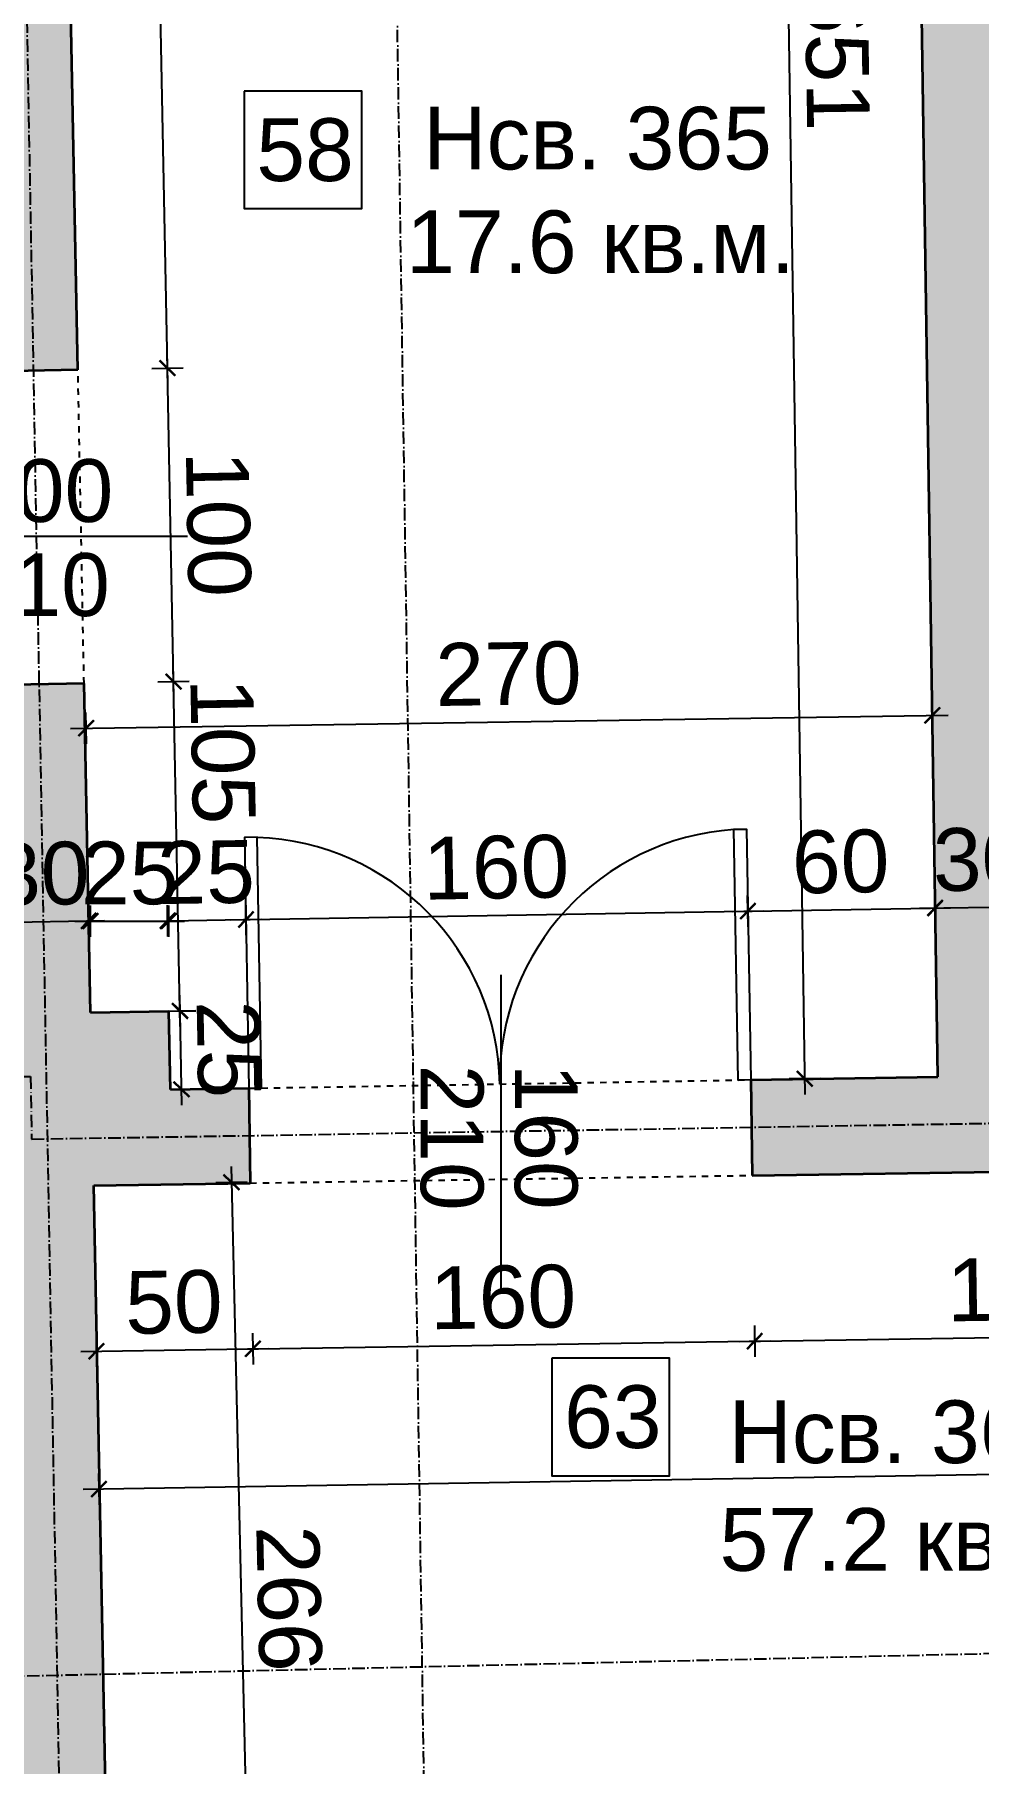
# Model space of a CAD drawing. Header units: inches. Extents: x -72385 to 39588, y -6525 to 66685.
# Drawn here: x -41072 to -40772, y 19949 to 20501 of the extents above; entities that cross this region are included whole.
import ezdxf

# ---------------------------------------------------------------- set-up
doc = ezdxf.new("R2010")
doc.units = ezdxf.units.IN
doc.header["$MEASUREMENT"] = 0
doc.linetypes.add('DashDot', pattern=[0.6, 0.4, -0.1, 0, -0.1])
doc.linetypes.add('Hidden', pattern=[0.4, 0.2, -0.2])
for name, color, linetype, lineweight in [('Врати', 251, 'Continuous', 25), ('Линия на разрез', 252, 'DashDot', 25), ('Надписи Hсв', 252, 'Continuous', 25), ('Надписи врати', 252, 'Continuous', 25), ('Надписи коти вътрешни', 252, 'Continuous', 25), ('Надписи номера на пом.', 252, 'Continuous', 25), ('Надписи площ', 252, 'Continuous', 25), ('Оси', 252, 'DashDot', 25), ('Пунктир', 253, 'Hidden', 25), ('Разрезни линии', 7, 'Continuous', 35), ('Щрих стени', 254, 'Continuous', 25)]:
    doc.layers.add(name, color=color, linetype=linetype, lineweight=lineweight)
doc.styles.add('Arial Regular', font='arial.ttf')
doc.styles.get("Standard").update_dxf_attribs({"font": 'arial.ttf'})
doc.dimstyles.new('Annotative', dxfattribs={"dimscale": 0, "dimtxt": 20, "dimasz": 5, "dimexe": 5, "dimexo": 5, "dimgap": 5, "dimtad": 1, "dimdec": 0, "dimzin": 0, "dimdsep": 46, "dimtxsty": 'Standard', "dimblk": 'ARCHTICK', "dimcen": 5, "dimdle": 5, "dimadec": 0, "dimazin": 0, "dimtfac": 1, "dimtdec": 0, "dimtofl": 0, "dimtmove": 0, "dimatfit": 3, "dimldrblk": 'ARCHTICK', "dimfxl": 5, "dimfxlon": 1, "dimtolj": 1, "dimtzin": 0, "dimarcsym": 1})

# ---------------------------------------------------------------- blocks, each defined once
blk = doc.blocks.new('_ArchTick')
at = {"color": 0, "linetype": 'ByBlock', "const_width": 0.15}
blk.add_lwpolyline([(-0.5, -0.5), (0.5, 0.5)], dxfattribs=at)
blk = doc.blocks.new('*D3219')
at = {"layer": 'Defpoints', "color": 0, "ltscale": 50, "transparency": 16777216}
for p in [(-41066.8, 20813.9), (-41038.27, 20814.45), (-41058.6, 20393.71)]:
    blk.add_point(p, dxfattribs=at)
at = {"layer": 'Надписи коти вътрешни', "color": 0, "lineweight": -2, "ltscale": 50, "transparency": 16777216}
for p, q in [((-41029.97, 20389.26), (-41038.37, 20819.45)), ((-41043.27, 20814.36), (-41033.27, 20814.55)), ((-41035.07, 20394.16), (-41025.07, 20394.36))]:
    blk.add_line(p, q, dxfattribs=at)
at = {"layer": 'Надписи коти вътрешни', "color": 0, "lineweight": -2, "ltscale": 50, "transparency": 16777216, "xscale": 5, "yscale": 5, "zscale": 5}
for p, rotation in [((-41038.27, 20814.45), 91.1178032354837), ((-41030.07, 20394.26), 271.1178032354837)]:
    blk.add_blockref('_ArchTick', p, dxfattribs=dict(at, rotation=rotation))
at = {"layer": 'Надписи коти вътрешни', "color": 0, "ltscale": 50, "transparency": 16777216, "insert": (-41018.96, 20604.66), "char_height": 20, "attachment_point": 5, "rotation": 271.1178}
blk.add_mtext('\\A1;420', dxfattribs=at)
blk = doc.blocks.new('*D3220')
at = {"layer": 'Defpoints', "color": 0, "ltscale": 50, "transparency": 16777216}
for p in [(-41030.07, 20394.26), (-41058.6, 20393.71), (-41056.65, 20293.72)]:
    blk.add_point(p, dxfattribs=at)
at = {"layer": 'Надписи коти вътрешни', "color": 0, "lineweight": -2, "ltscale": 50, "transparency": 16777216}
for p, q in [((-41035.07, 20394.16), (-41025.07, 20394.36)), ((-41028.02, 20289.28), (-41030.17, 20399.26)), ((-41033.12, 20294.18), (-41023.12, 20294.38))]:
    blk.add_line(p, q, dxfattribs=at)
at = {"layer": 'Надписи коти вътрешни', "color": 0, "lineweight": -2, "ltscale": 50, "transparency": 16777216, "xscale": 5, "yscale": 5, "zscale": 5}
for p, rotation in [((-41030.07, 20394.26), 91.11780323548223), ((-41028.12, 20294.28), 271.1178032354823)]:
    blk.add_blockref('_ArchTick', p, dxfattribs=dict(at, rotation=rotation))
at = {"layer": 'Надписи коти вътрешни', "color": 0, "ltscale": 50, "transparency": 16777216, "insert": (-41013.89, 20344.57), "char_height": 20, "attachment_point": 5, "rotation": 271.1178}
blk.add_mtext('\\A1;100', dxfattribs=at)
blk = doc.blocks.new('*D3221')
at = {"layer": 'Defpoints', "color": 0, "ltscale": 50, "transparency": 16777216}
for p in [(-41056.65, 20293.72), (-41028.12, 20294.28), (-41054.6, 20188.74)]:
    blk.add_point(p, dxfattribs=at)
at = {"layer": 'Надписи коти вътрешни', "color": 0, "lineweight": -2, "ltscale": 50, "transparency": 16777216}
for p, q in [((-41025.97, 20184.3), (-41028.22, 20299.28)), ((-41033.12, 20294.18), (-41023.12, 20294.38)), ((-41031.07, 20189.2), (-41021.07, 20189.4))]:
    blk.add_line(p, q, dxfattribs=at)
at = {"layer": 'Надписи коти вътрешни', "color": 0, "lineweight": -2, "ltscale": 50, "transparency": 16777216, "xscale": 5, "yscale": 5, "zscale": 5}
for p, rotation in [((-41028.12, 20294.28), 91.1178032354842), ((-41026.07, 20189.3), 271.1178032354842)]:
    blk.add_blockref('_ArchTick', p, dxfattribs=dict(at, rotation=rotation))
at = {"layer": 'Надписи коти вътрешни', "color": 0, "ltscale": 50, "transparency": 16777216, "insert": (-41012.47, 20272.11), "char_height": 20, "attachment_point": 5, "rotation": 271.1178}
blk.add_mtext('\\A1;105', dxfattribs=at)
blk = doc.blocks.new('*D3222')
at = {"layer": 'Defpoints', "color": 0, "ltscale": 50, "transparency": 16777216}
for p in [(-41029.6, 20189.16), (-41026.07, 20189.23), (-41029.12, 20164.17)]:
    blk.add_point(p, dxfattribs=at)
at = {"layer": 'Надписи коти вътрешни', "color": 0, "lineweight": -2, "ltscale": 50, "transparency": 16777216}
for p, q in [((-41025.48, 20159.24), (-41026.17, 20194.23)), ((-41026.07, 20189.23), (-41021.07, 20189.33)), ((-41025.58, 20164.24), (-41020.58, 20164.34))]:
    blk.add_line(p, q, dxfattribs=at)
at = {"layer": 'Надписи коти вътрешни', "color": 0, "lineweight": -2, "ltscale": 50, "transparency": 16777216, "xscale": 5, "yscale": 5, "zscale": 5}
for p, rotation in [((-41026.07, 20189.23), 91.11780323547532), ((-41025.58, 20164.24), 271.1178032354753)]:
    blk.add_blockref('_ArchTick', p, dxfattribs=dict(at, rotation=rotation))
at = {"layer": 'Надписи коти вътрешни', "color": 0, "ltscale": 50, "transparency": 16777216, "insert": (-41010.62, 20177.03), "char_height": 20, "attachment_point": 5, "rotation": 271.1178}
blk.add_mtext('\\A1;25', dxfattribs=at)
blk = doc.blocks.new('*D7485')
at = {"layer": 'Defpoints', "color": 0, "ltscale": 50, "transparency": 16777216}
for p in [(-40845.05, 20221.1), (-41004.12, 20164.59), (-40844.14, 20167.27)]:
    blk.add_point(p, dxfattribs=at)
at = {"layer": 'Надписи коти вътрешни', "color": 0, "lineweight": -2, "ltscale": 50, "transparency": 16777216}
for p, q in [((-41004.94, 20213.41), (-41005.11, 20223.41)), ((-40844.96, 20216.1), (-40845.13, 20226.1)), ((-41010.02, 20218.33), (-40840.05, 20221.18))]:
    blk.add_line(p, q, dxfattribs=at)
at = {"layer": 'Надписи коти вътрешни', "color": 0, "lineweight": -2, "ltscale": 50, "transparency": 16777216, "xscale": 5, "yscale": 5, "zscale": 5}
for p, rotation in [((-40845.05, 20221.1), 0.9616306037571115), ((-41005.02, 20218.41), 180.9616306037571)]:
    blk.add_blockref('_ArchTick', p, dxfattribs=dict(at, rotation=rotation))
at = {"layer": 'Надписи коти вътрешни', "color": 0, "ltscale": 50, "transparency": 16777216, "insert": (-40925.29, 20234.97), "char_height": 20, "attachment_point": 5, "rotation": 0.9616}
blk.add_mtext('\\A1;160', dxfattribs=at)
blk = doc.blocks.new('*D7483')
at = {"layer": 'Defpoints', "color": 0, "ltscale": 50, "transparency": 16777216}
for p in [(-40785.39, 20222.1), (-40784.49, 20168.28), (-40844.14, 20167.27)]:
    blk.add_point(p, dxfattribs=at)
at = {"layer": 'Надписи коти вътрешни', "color": 0, "lineweight": -2, "ltscale": 50, "transparency": 16777216}
for p, q in [((-40844.96, 20216.1), (-40845.13, 20226.1)), ((-40785.31, 20217.1), (-40785.48, 20227.1)), ((-40850.05, 20221.01), (-40780.4, 20222.18))]:
    blk.add_line(p, q, dxfattribs=at)
at = {"layer": 'Надписи коти вътрешни', "color": 0, "lineweight": -2, "ltscale": 50, "transparency": 16777216, "xscale": 5, "yscale": 5, "zscale": 5}
for p, rotation in [((-40845.05, 20221.1), 180.9616306035199), ((-40785.39, 20222.1), 0.961630603519893)]:
    blk.add_blockref('_ArchTick', p, dxfattribs=dict(at, rotation=rotation))
at = {"layer": 'Надписи коти вътрешни', "color": 0, "ltscale": 50, "transparency": 16777216, "insert": (-40815.48, 20236.81), "char_height": 20, "attachment_point": 5, "rotation": 0.9616}
blk.add_mtext('\\A1;60', dxfattribs=at)
blk = doc.blocks.new('*D7487')
at = {"layer": 'Defpoints', "color": 0, "ltscale": 50, "transparency": 16777216}
for p in [(-41029.6, 20217.91), (-41054.6, 20188.74), (-41029.6, 20189.16)]:
    blk.add_point(p, dxfattribs=at)
at = {"layer": 'Надписи коти вътрешни', "color": 0, "lineweight": -2, "ltscale": 50, "transparency": 16777216}
for p, q in [((-41059.6, 20217.91), (-41024.6, 20217.91)), ((-41054.6, 20212.91), (-41054.6, 20222.91)), ((-41029.6, 20212.91), (-41029.6, 20222.91))]:
    blk.add_line(p, q, dxfattribs=at)
at = {"layer": 'Надписи коти вътрешни', "color": 0, "lineweight": -2, "ltscale": 50, "transparency": 16777216, "xscale": 5, "yscale": 5, "zscale": 5, "rotation": 180}
blk.add_blockref('_ArchTick', (-41054.6, 20217.91), dxfattribs=at)
at = {"layer": 'Надписи коти вътрешни', "color": 0, "lineweight": -2, "ltscale": 50, "transparency": 16777216, "xscale": 5, "yscale": 5, "zscale": 5}
blk.add_blockref('_ArchTick', (-41029.6, 20217.91), dxfattribs=at)
at = {"layer": 'Надписи коти вътрешни', "color": 0, "ltscale": 50, "transparency": 16777216, "insert": (-41042.1, 20233.12), "char_height": 20, "attachment_point": 5}
blk.add_mtext('\\A1;25', dxfattribs=at)
blk = doc.blocks.new('*D7486')
at = {"layer": 'Defpoints', "color": 0, "ltscale": 50, "transparency": 16777216}
for p in [(-41005.02, 20218.41), (-41029.12, 20164.17), (-41004.12, 20164.59)]:
    blk.add_point(p, dxfattribs=at)
at = {"layer": 'Надписи коти вътрешни', "color": 0, "lineweight": -2, "ltscale": 50, "transparency": 16777216}
for p, q in [((-41004.94, 20213.41), (-41005.11, 20223.41)), ((-41035.02, 20217.91), (-41000.02, 20218.5)), ((-41029.94, 20212.99), (-41030.1, 20222.99))]:
    blk.add_line(p, q, dxfattribs=at)
at = {"layer": 'Надписи коти вътрешни', "color": 0, "lineweight": -2, "ltscale": 50, "transparency": 16777216, "xscale": 5, "yscale": 5, "zscale": 5}
for p, rotation in [((-41030.02, 20217.99), 180.9616306035204), ((-41005.02, 20218.41), 0.9616306035204782)]:
    blk.add_blockref('_ArchTick', p, dxfattribs=dict(at, rotation=rotation))
at = {"layer": 'Надписи коти вътрешни', "color": 0, "ltscale": 50, "transparency": 16777216, "insert": (-41017.78, 20233.41), "char_height": 20, "attachment_point": 5, "rotation": 0.9616}
blk.add_mtext('\\A1;25', dxfattribs=at)
blk = doc.blocks.new('*D7484')
at = {"layer": 'Defpoints', "color": 0, "ltscale": 50, "transparency": 16777216}
for p in [(-40786.24, 20283.52), (-40784.86, 20192.83), (-41054.6, 20188.74)]:
    blk.add_point(p, dxfattribs=at)
at = {"layer": 'Надписи коти вътрешни', "color": 0, "lineweight": -2, "ltscale": 50, "transparency": 16777216}
for p, q in [((-41055.9, 20274.44), (-41056.05, 20284.43)), ((-40786.16, 20278.52), (-40786.31, 20288.52)), ((-41060.97, 20279.36), (-40781.24, 20283.6))]:
    blk.add_line(p, q, dxfattribs=at)
at = {"layer": 'Надписи коти вътрешни', "color": 0, "lineweight": -2, "ltscale": 50, "transparency": 16777216, "xscale": 5, "yscale": 5, "zscale": 5}
for p, rotation in [((-40786.24, 20283.52), 0.8682083480740369), ((-41055.98, 20279.43), 180.868208348074)]:
    blk.add_blockref('_ArchTick', p, dxfattribs=dict(at, rotation=rotation))
at = {"layer": 'Надписи коти вътрешни', "color": 0, "ltscale": 50, "transparency": 16777216, "insert": (-40921.34, 20296.69), "char_height": 20, "attachment_point": 5, "rotation": 0.8682}
blk.add_mtext('\\A1;270', dxfattribs=at)
blk = doc.blocks.new('*D3226')
at = {"layer": 'Defpoints', "color": 0, "ltscale": 50, "transparency": 16777216}
for p in [(-40794.35, 20818.95), (-40836.76, 20818.31), (-40784.49, 20168.28)]:
    blk.add_point(p, dxfattribs=at)
at = {"layer": 'Надписи коти вътрешни', "color": 0, "lineweight": -2, "ltscale": 50, "transparency": 16777216}
for p, q in [((-40826.82, 20162.63), (-40836.83, 20823.31)), ((-40831.76, 20818.38), (-40841.76, 20818.23)), ((-40821.9, 20167.71), (-40831.9, 20167.56))]:
    blk.add_line(p, q, dxfattribs=at)
at = {"layer": 'Надписи коти вътрешни', "color": 0, "lineweight": -2, "ltscale": 50, "transparency": 16777216, "xscale": 5, "yscale": 5, "zscale": 5}
for p, rotation in [((-40836.76, 20818.31), 90.86820834807364), ((-40826.9, 20167.63), 270.8682083480736)]:
    blk.add_blockref('_ArchTick', p, dxfattribs=dict(at, rotation=rotation))
at = {"layer": 'Надписи коти вътрешни', "color": 0, "ltscale": 50, "transparency": 16777216, "insert": (-40816.62, 20493.2), "char_height": 20, "attachment_point": 5, "rotation": 270.8682}
blk.add_mtext('\\A1;651', dxfattribs=at)
blk = doc.blocks.new('*D3306')
at = {"layer": 'Defpoints', "color": 0, "ltscale": 50, "transparency": 16777216}
for p in [(-41053.52, 20133.6), (-41003.66, 20134.36), (-41002.85, 20081.5)]:
    blk.add_point(p, dxfattribs=at)
at = {"layer": 'Надписи коти вътрешни', "color": 0, "lineweight": -2, "ltscale": 50, "transparency": 16777216}
for p, q in [((-41052.8, 20085.74), (-41052.64, 20075.74)), ((-41002.93, 20086.5), (-41002.78, 20076.5)), ((-41057.72, 20080.67), (-40997.86, 20081.58))]:
    blk.add_line(p, q, dxfattribs=at)
at = {"layer": 'Надписи коти вътрешни', "color": 0, "lineweight": -2, "ltscale": 50, "transparency": 16777216, "xscale": 5, "yscale": 5, "zscale": 5}
for p, rotation in [((-41052.72, 20080.74), 180.8724172447084), ((-41002.85, 20081.5), 0.8724172447084287)]:
    blk.add_blockref('_ArchTick', p, dxfattribs=dict(at, rotation=rotation))
at = {"layer": 'Надписи коти вътрешни', "color": 0, "ltscale": 50, "transparency": 16777216, "insert": (-41028.02, 20096.33), "char_height": 20, "attachment_point": 5, "rotation": 0.8724}
blk.add_mtext('\\A1;50', dxfattribs=at)
blk = doc.blocks.new('*D3307')
at = {"layer": 'Defpoints', "color": 0, "ltscale": 50, "transparency": 16777216}
for p in [(-40843.68, 20136.8), (-41003.66, 20134.36), (-40842.87, 20083.94)]:
    blk.add_point(p, dxfattribs=at)
at = {"layer": 'Надписи коти вътрешни', "color": 0, "lineweight": -2, "ltscale": 50, "transparency": 16777216}
for p, q in [((-41002.93, 20086.5), (-41002.78, 20076.5)), ((-40842.95, 20088.94), (-40842.8, 20078.94)), ((-41007.85, 20081.43), (-40837.87, 20084.02))]:
    blk.add_line(p, q, dxfattribs=at)
at = {"layer": 'Надписи коти вътрешни', "color": 0, "lineweight": -2, "ltscale": 50, "transparency": 16777216, "xscale": 5, "yscale": 5, "zscale": 5}
for p, rotation in [((-40842.87, 20083.94), 0.8724172447120673), ((-41002.85, 20081.5), 180.8724172447121)]:
    blk.add_blockref('_ArchTick', p, dxfattribs=dict(at, rotation=rotation))
at = {"layer": 'Надписи коти вътрешни', "color": 0, "ltscale": 50, "transparency": 16777216, "insert": (-40923.1, 20097.93), "char_height": 20, "attachment_point": 5, "rotation": 0.8724}
blk.add_mtext('\\A1;160', dxfattribs=at)
blk = doc.blocks.new('*D3308')
at = {"layer": 'Defpoints', "color": 0, "ltscale": 50, "transparency": 16777216}
for p in [(-40843.68, 20136.8), (-40674.04, 20139.38), (-40673.23, 20086.52)]:
    blk.add_point(p, dxfattribs=at)
at = {"layer": 'Надписи коти вътрешни', "color": 0, "lineweight": -2, "ltscale": 50, "transparency": 16777216}
for p, q in [((-40673.31, 20091.52), (-40673.16, 20081.52)), ((-40847.87, 20083.86), (-40668.23, 20086.6)), ((-40842.95, 20088.94), (-40842.8, 20078.94))]:
    blk.add_line(p, q, dxfattribs=at)
at = {"layer": 'Надписи коти вътрешни', "color": 0, "lineweight": -2, "ltscale": 50, "transparency": 16777216, "xscale": 5, "yscale": 5, "zscale": 5}
for p, rotation in [((-40842.87, 20083.94), 180.8724172447138), ((-40673.23, 20086.52), 0.8724172447137848)]:
    blk.add_blockref('_ArchTick', p, dxfattribs=dict(at, rotation=rotation))
at = {"layer": 'Надписи коти вътрешни', "color": 0, "ltscale": 50, "transparency": 16777216, "insert": (-40758.29, 20100.44), "char_height": 20, "attachment_point": 5, "rotation": 0.8724}
blk.add_mtext('\\A1;170', dxfattribs=at)
blk = doc.blocks.new('*D4643')
at = {"layer": 'Defpoints', "color": 0, "ltscale": 50, "transparency": 16777216}
for p in [(-41053.52, 20133.6), (-41047.33, 19867.4), (-41003.47, 19868.42)]:
    blk.add_point(p, dxfattribs=at)
at = {"layer": 'Надписи коти вътрешни', "color": 0, "lineweight": -2, "ltscale": 50, "transparency": 16777216}
for p, q in [((-41009.79, 20139.62), (-41003.36, 19863.42)), ((-41014.67, 20134.51), (-41004.67, 20134.74)), ((-41008.47, 19868.3), (-40998.47, 19868.53))]:
    blk.add_line(p, q, dxfattribs=at)
at = {"layer": 'Надписи коти вътрешни', "color": 0, "lineweight": -2, "ltscale": 50, "transparency": 16777216, "xscale": 5, "yscale": 5, "zscale": 5}
for p, rotation in [((-41009.67, 20134.62), 91.33372640383091), ((-41003.47, 19868.42), 271.3337264038309)]:
    blk.add_blockref('_ArchTick', p, dxfattribs=dict(at, rotation=rotation))
at = {"layer": 'Надписи коти вътрешни', "color": 0, "ltscale": 50, "transparency": 16777216, "insert": (-40991.36, 20001.87), "char_height": 20, "attachment_point": 5, "rotation": 271.3337}
blk.add_mtext('\\A1;266', dxfattribs=at)
blk = doc.blocks.new('*D4644')
at = {"layer": 'Defpoints', "color": 0, "ltscale": 50, "transparency": 16777216}
for p in [(-38749.65, 20171.75), (-41053.52, 20133.6), (-38748.04, 20074.92)]:
    blk.add_point(p, dxfattribs=at)
at = {"layer": 'Надписи коти вътрешни', "color": 0, "lineweight": -2, "ltscale": 50, "transparency": 16777216}
for p, q in [((-38748.13, 20079.92), (-38747.96, 20069.92)), ((-41056.92, 20036.69), (-38743.04, 20075)), ((-41052, 20041.78), (-41051.84, 20031.78))]:
    blk.add_line(p, q, dxfattribs=at)
at = {"layer": 'Надписи коти вътрешни', "color": 0, "lineweight": -2, "ltscale": 50, "transparency": 16777216, "xscale": 5, "yscale": 5, "zscale": 5}
for p, rotation in [((-38748.04, 20074.92), 0.9485552265700729), ((-41051.92, 20036.78), 180.9485552265701)]:
    blk.add_blockref('_ArchTick', p, dxfattribs=dict(at, rotation=rotation))
at = {"layer": 'Надписи коти вътрешни', "color": 0, "ltscale": 50, "transparency": 16777216, "insert": (-39900.23, 20071.07), "char_height": 20, "attachment_point": 5, "rotation": 0.9486}
blk.add_mtext('\\A1;2304', dxfattribs=at)
blk = doc.blocks.new('*D7482')
at = {"layer": 'Defpoints', "color": 0, "ltscale": 10, "transparency": 16777216}
for p in [(-40785.45, 20231.57), (-40755.45, 20232.02), (-40755.31, 20222.55)]:
    blk.add_point(p, dxfattribs=at)
at = {"layer": 'Надписи коти вътрешни', "color": 0, "lineweight": -2, "ltscale": 10, "transparency": 16777216}
for p, q in [((-40785.37, 20226.57), (-40785.23, 20217.09)), ((-40755.38, 20227.02), (-40755.23, 20217.55)), ((-40790.31, 20222.02), (-40750.31, 20222.62))]:
    blk.add_line(p, q, dxfattribs=at)
at = {"layer": 'Надписи коти вътрешни', "color": 0, "lineweight": -2, "ltscale": 10, "transparency": 16777216, "xscale": 5, "yscale": 5, "zscale": 5}
for p, rotation in [((-40785.31, 20222.09), 180.8682083480676), ((-40755.31, 20222.55), 0.8682083480675613)]:
    blk.add_blockref('_ArchTick', p, dxfattribs=dict(at, rotation=rotation))
at = {"layer": 'Надписи коти вътрешни', "color": 0, "ltscale": 10, "transparency": 16777216, "insert": (-40770.54, 20237.54), "char_height": 20, "attachment_point": 5, "rotation": 0.8682}
blk.add_mtext('\\A1;30', dxfattribs=at)
blk = doc.blocks.new('*D7488')
at = {"layer": 'Defpoints', "color": 0, "ltscale": 10, "transparency": 16777216}
for p in [(-41085.5, 20234.55), (-41055.51, 20235.14), (-41055.17, 20218)]:
    blk.add_point(p, dxfattribs=at)
at = {"layer": 'Надписи коти вътрешни', "color": 0, "lineweight": -2, "ltscale": 10, "transparency": 16777216}
for p, q in [((-41090.16, 20217.31), (-41050.17, 20218.09)), ((-41085.26, 20222.41), (-41085.07, 20212.41)), ((-41055.27, 20223), (-41055.07, 20213))]:
    blk.add_line(p, q, dxfattribs=at)
at = {"layer": 'Надписи коти вътрешни', "color": 0, "lineweight": -2, "ltscale": 10, "transparency": 16777216, "xscale": 5, "yscale": 5, "zscale": 5}
for p, rotation in [((-41085.17, 20217.41), 181.1178032354824), ((-41055.17, 20218), 1.117803235482387)]:
    blk.add_blockref('_ArchTick', p, dxfattribs=dict(at, rotation=rotation))
at = {"layer": 'Надписи коти вътрешни', "color": 0, "ltscale": 10, "transparency": 16777216, "insert": (-41070.47, 20232.92), "char_height": 20, "attachment_point": 5, "rotation": 1.1178}
blk.add_mtext('\\A1;30', dxfattribs=at)

msp = doc.modelspace()

# ---------------------------------------------------------------- hatches: boundary and pattern name
at = {"layer": 'Щрих стени', "ltscale": 10}
h = msp.add_hatch(color=256, dxfattribs=at)
h.dxf.hatch_style = 1
h.paths.add_polyline_path([(-40790.36, 21563.63), (-40825.34, 21563.18), (-40822.62, 21470), (-40787.64, 21470.45)])
h.paths.add_polyline_path([(-41090.11, 21586.69), (-41107.61, 21586.23), (-41102.56, 21421.31), (-41085.07, 21421.77)])
h.paths.add_polyline_path([(-41691.89, 21503.77), (-41721.87, 21502.83), (-41720.78, 21467.85), (-41690.79, 21468.79)])
h.paths.add_polyline_path([(-41067.38, 20843.89), (-41017.36, 20844.82), (-41016.81, 20814.83), (-41066.8, 20813.9), (-41058.6, 20393.71), (-41088.59, 20393.12), (-41090.61, 20496.23), (-41330.56, 20491.55), (-41329.89, 20457.35), (-41347.39, 20457.01), (-41348.06, 20491.21), (-41659.6, 20485.13), (-41658.11, 20403.32), (-41693.1, 20402.68), (-41695.09, 20511.94), (-41660.1, 20512.63), (-41659.92, 20502.63), (-41090.95, 20513.73), (-41096.79, 20813.34), (-41665.39, 20802.8), (-41665.2, 20792.8), (-41700.2, 20792.15), (-41700.95, 20833.22), (-41701.46, 20849.64), (-41085.42, 20861.06), (-41094.61, 21161.44), (-41710.95, 21153.44), (-41712.2, 21193.4), (-41652.21, 21194.44), (-41651.89, 21184.21), (-41095.53, 21191.43), (-41097.97, 21271.37), (-41080.48, 21271.83)])
h.paths.add_polyline_path([(-40779.62, 21195.53), (-40829.63, 21194.88), (-40828.75, 21164.89), (-40778.75, 21165.54)])
h = msp.add_hatch(color=256, dxfattribs=at)
h.dxf.hatch_style = 1
h.paths.add_polyline_path([(-41279.34, 20173.07), (-41324.33, 20172.4), (-41328.53, 20387.36), (-41346.02, 20387.02), (-41341.83, 20172.14), (-41653.81, 20167.52), (-41655.38, 20253.34), (-41690.37, 20252.7), (-41687.36, 20087.73), (-41652.37, 20088.37), (-41653.49, 20150.02), (-41279.08, 20155.57)])
h.paths.add_polyline_path([(-41004.12, 20164.59), (-41029.12, 20164.17), (-41029.6, 20189.16), (-41054.6, 20188.74), (-41056.65, 20293.72), (-41086.64, 20293.14), (-41084.36, 20175.96), (-41179.35, 20174.55), (-41179.09, 20157.06), (-41084.02, 20158.47), (-41078.32, 19866.67), (-41648.09, 19853.41), (-41649.64, 19938.39), (-41684.63, 19937.76), (-41682.53, 19822.6), (-40957.66, 19839.47), (-40958.35, 19869.47), (-41048.33, 19867.37), (-41053.52, 20133.6), (-41003.66, 20134.36)])
h.paths.add_polyline_path([(-40655.39, 20851.53), (-40769.53, 20849.42), (-40770.15, 20870.63), (-40805.13, 20870.17), (-40804.66, 20853.77), (-40844.65, 20853.02), (-40844.52, 20848.02), (-40867.39, 20847.6), (-40866.83, 20817.61), (-40794.35, 20818.95), (-40784.49, 20168.28), (-40844.14, 20167.27), (-40843.68, 20136.8), (-40674.04, 20139.38), (-40674.51, 20170.12), (-40754.5, 20168.78), (-40764.36, 20819.51), (-40654.84, 20821.54)])
h.paths.add_polyline_path([(-40384.55, 20174.99), (-40414.54, 20174.48), (-40424.41, 20825.81), (-40409.88, 20826.08), (-40410.43, 20856.07), (-40505.42, 20854.31), (-40504.86, 20824.32), (-40481.9, 20824.74), (-40472.41, 20198.52), (-40497.41, 20198.1), (-40497.03, 20173.1), (-40574.52, 20171.8), (-40574.05, 20140.9), (-40384.07, 20143.8)])
h.paths.add_polyline_path([(-40683.43, 19875.87), (-40808.4, 19872.96), (-40807.7, 19842.97), (-40682.73, 19845.88)])
h.paths.add_polyline_path([(-40408.82, 19895.99), (-40455.16, 19894.98), (-40454.84, 19881.19), (-40533.47, 19879.36), (-40532.77, 19849.37), (-40407.81, 19852.28)])
h.paths.add_polyline_path([(-40133.89, 19902.02), (-40258.86, 19899.28), (-40257.85, 19855.77), (-40132.88, 19858.68)])
h.paths.add_polyline_path([(-39857.95, 19865.08), (-39858.95, 19908.04), (-39983.92, 19905.3), (-39982.92, 19862.17)])
h.paths.add_polyline_path([(-39006.79, 20166.98), (-39007.62, 20211.97), (-39678.47, 20199.53), (-39684.31, 20824.53), (-39674.73, 20824.71), (-39675.56, 20869.7), (-39770.54, 20867.94), (-39769.99, 20837.94), (-39726.95, 20838.74), (-39721.04, 20206.13), (-39741.03, 20205.79), (-39740.85, 20185.79), (-40234.57, 20177.51), (-40234.09, 20146.08), (-39675.38, 20154.59)])
h.paths.add_polyline_path([(-39584.02, 19914.06), (-39708.99, 19911.32), (-39707.99, 19868.57), (-39583.03, 19871.48)])
h.paths.add_polyline_path([(-39920.52, 20865.16), (-40015.5, 20863.4), (-40014.95, 20833.4), (-39919.96, 20835.16)], flags=17)
h.paths.add_polyline_path([(-40165.48, 20860.62), (-40260.46, 20858.86), (-40259.9, 20828.86), (-40164.92, 20830.62)])

# ---------------------------------------------------------------- linework, layer by layer
at = {"layer": 'Врати', "ltscale": 50}
for points in [[(-40844.14, 20167.27), (-40848.14, 20167.21), (-40849.48, 20247.2), (-40845.48, 20247.26)], [(-41004.12, 20164.59), (-41000.12, 20164.66), (-41001.46, 20244.64), (-41005.46, 20244.58)]]:
    msp.add_lwpolyline(points, close=True, dxfattribs=at)
for centre, start, end in [((-40844.14, 20167.27), 93.8276, 180.9616), ((-41004.12, 20164.59), 0.9616, 88.0956)]:
    msp.add_arc(centre, 80, start, end, dxfattribs=at)
at = {"layer": 'Линия на разрез', "ltscale": 10}
for p, q in [((-40944.76, 19711.35), (-40961.95, 20845.85)), ((-41831.01, 19959.59), (-37548.02, 20059.31))]:
    msp.add_line(p, q, dxfattribs=at)
at = {"layer": 'Надписи врати', "ltscale": 50}
for p, q in [((-41123.69, 20340.68), (-41023.69, 20340.68)), ((-40923.83, 20200.8), (-40923.83, 20100.8))]:
    msp.add_line(p, q, dxfattribs=at)
at = {"layer": 'Надписи номера на пом.', "ltscale": 50}
for points in [[(-41005.6, 20482.6), (-41005.6, 20445.1), (-40968.1, 20445.1), (-40968.1, 20482.6)], [(-40907.49, 20078.54), (-40907.49, 20041.04), (-40869.99, 20041.04), (-40869.99, 20078.54)]]:
    msp.add_lwpolyline(points, close=True, dxfattribs=at)
at = {"layer": 'Оси', "ltscale": 10}
msp.add_line((-41080.76, 20828.45), (-41055.68, 19452.09), dxfattribs=at)
msp.add_lwpolyline([(-42071.06, 20151.76), (-41073.73, 20168.36), (-41073.37, 20148.36), (-38739.82, 20187), (-38742.42, 20412.39), (-38172.87, 20424.13), (-38171.33, 20324.06), (-37336.28, 20336.93)], dxfattribs=at)
at = {"layer": 'Пунктир', "ltscale": 10}
for p, q in [((-41056.65, 20293.72), (-41058.6, 20393.71)), ((-41004.12, 20164.59), (-40844.14, 20167.27)), ((-41003.66, 20134.36), (-40843.68, 20136.8))]:
    msp.add_line(p, q, dxfattribs=at)
at = {"layer": 'Разрезни линии', "ltscale": 50}
for p, q in [((-40784.49, 20168.28), (-40794.35, 20818.95)), ((-41058.6, 20393.71), (-41066.8, 20813.9)), ((-41058.6, 20393.71), (-41088.59, 20393.12)), ((-41056.65, 20293.72), (-41086.64, 20293.14)), ((-41054.6, 20188.74), (-41056.65, 20293.72)), ((-41054.6, 20188.74), (-41029.6, 20189.16)), ((-41029.12, 20164.17), (-41029.6, 20189.16)), ((-40844.14, 20167.27), (-40784.49, 20168.28)), ((-41029.12, 20164.17), (-41004.12, 20164.59)), ((-41004.12, 20164.59), (-41003.66, 20134.36)), ((-40844.14, 20167.27), (-40843.68, 20136.8)), ((-40843.68, 20136.8), (-40674.04, 20139.38)), ((-41053.52, 20133.6), (-41003.66, 20134.36)), ((-41048.33, 19867.37), (-41053.52, 20133.6))]:
    msp.add_line(p, q, dxfattribs=at)

# ---------------------------------------------------------------- texts
at = {"layer": 'Надписи Hсв', "ltscale": 100, "char_height": 20, "width": 180.4891, "attachment_point": 1, "style": 'Arial Regular'}
for insert in [(-40948.51, 20477.6), (-40851.18, 20065.05)]:
    msp.add_mtext('\\pxt8;Hсв. 365', dxfattribs=dict(at, insert=insert))
at = {"layer": 'Надписи врати', "ltscale": 100, "char_height": 20, "width": 180.4891, "attachment_point": 1, "style": 'Arial Regular'}
for s, insert in [('100', (-41093.94, 20365.19)), ('210', (-41095.03, 20335.19))]:
    msp.add_mtext(s, dxfattribs=dict(at, insert=insert))
at = {"layer": 'Надписи врати', "ltscale": 100, "char_height": 20, "width": 180.4891, "attachment_point": 1, "rotation": 270, "style": 'Arial Regular'}
for s, insert in [('210', (-40929.32, 20172.14)), ('160', (-40899.32, 20172.46))]:
    msp.add_mtext(s, dxfattribs=dict(at, insert=insert))
at = {"layer": 'Надписи номера на пом.', "ltscale": 100, "char_height": 20, "width": 180.4891, "attachment_point": 1, "style": 'Arial Regular'}
for s, insert in [('\\pxqc;58', (-41076.45, 20473.91)), ('\\pxqc;63', (-40978.34, 20069.86))]:
    msp.add_mtext(s, dxfattribs=dict(at, insert=insert))
at = {"layer": 'Надписи площ', "ltscale": 100, "char_height": 20, "width": 180.4891, "attachment_point": 1, "style": 'Arial Regular'}
for s, insert in [('17.6 кв.м.', (-40953.99, 20444.53)), ('57.2 кв.м.', (-40854.07, 20030.7))]:
    msp.add_mtext(s, dxfattribs=dict(at, insert=insert))

# ---------------------------------------------------------------- dimensions: what is measured, and where the dimension line sits
at = {"layer": 'Надписи коти вътрешни', "ltscale": 50}
for p1, p2, distance, picture, middle in [((-41058.6, 20393.71), (-41066.8, 20813.9), -28.54, '*D3219', (-41018.96, 20604.66)), ((-40784.49, 20168.28), (-40794.35, 20818.95), 42.41, '*D3226', (-40816.62, 20493.2)), ((-41056.65, 20293.72), (-41058.6, 20393.71), -28.54, '*D3220', (-41013.89, 20344.57)), ((-41054.6, 20188.74), (-40784.86, 20192.83), 90.7, '*D7484', (-40921.34, 20296.69)), ((-41004.12, 20164.59), (-40844.14, 20167.27), 53.83, '*D7485', (-40925.29, 20234.97)), ((-40844.14, 20167.27), (-40784.49, 20168.28), 53.83, '*D7483', (-40815.48, 20236.81)), ((-41053.52, 20133.6), (-38749.65, 20171.75), -96.84, '*D4644', (-39900.23, 20071.07)), ((-41053.52, 20133.6), (-41047.33, 19867.4), 43.87, '*D4643', (-40991.36, 20001.87)), ((-41003.66, 20134.36), (-40843.68, 20136.8), -52.86, '*D3307', (-40923.1, 20097.93)), ((-40843.68, 20136.8), (-40674.04, 20139.38), -52.86, '*D3308', (-40758.29, 20100.44)), ((-41053.52, 20133.6), (-41003.66, 20134.36), -52.86, '*D3306', (-41028.02, 20096.33))]:
    dim = msp.add_aligned_dim(p1=p1, p2=p2, distance=distance, dimstyle='Annotative', override={"dimscale": 0, "dimtix": 0, "dimtofl": 0, "dimtmove": 0, "dimatfit": 3}, dxfattribs=at)
    dim.commit()
    dim.dimension.update_dxf_attribs({"geometry": picture, "text_midpoint": middle})
for base, p1, p2, angle, picture, middle in [((-41028.12, 20294.28), (-41054.6, 20188.74), (-41056.65, 20293.72), 91.1178, '*D3221', (-41027.68, 20271.82)), ((-41005.02, 20218.41), (-41029.12, 20164.17), (-41004.12, 20164.59), 0.9616, '*D7486', (-41017.52, 20218.2)), ((-41026.07, 20189.23), (-41029.12, 20164.17), (-41029.6, 20189.16), 91.1178, '*D3222', (-41025.82, 20176.74))]:
    dim = msp.add_linear_dim(base=base, p1=p1, p2=p2, angle=angle, dimstyle='Annotative', override={"dimscale": 0, "dimtix": 0, "dimtofl": 0, "dimtmove": 0, "dimatfit": 3}, dxfattribs=at)
    dim.commit()
    dim.dimension.update_dxf_attribs({"geometry": picture, "text_midpoint": middle, "dimtype": 129})
at = {"layer": 'Надписи коти вътрешни', "ltscale": 10}
for base, p1, p2, angle, picture, middle in [((-40755.31, 20222.55), (-40785.45, 20231.57), (-40755.45, 20232.02), 0.8682, '*D7482', (-40770.31, 20222.32)), ((-41055.17, 20218), (-41085.5, 20234.55), (-41055.51, 20235.14), 1.1178, '*D7488', (-41070.17, 20217.7))]:
    dim = msp.add_linear_dim(base=base, p1=p1, p2=p2, angle=angle, dimstyle='Annotative', override={"dimscale": 0, "dimtix": 0, "dimtofl": 0, "dimtmove": 0, "dimatfit": 3}, dxfattribs=at)
    dim.commit()
    dim.dimension.update_dxf_attribs({"geometry": picture, "text_midpoint": middle, "dimtype": 129})
at = {"layer": 'Надписи коти вътрешни', "ltscale": 50}
dim = msp.add_linear_dim(base=(-41029.6, 20217.91), p1=(-41054.6, 20188.74), p2=(-41029.6, 20189.16), dimstyle='Annotative', override={"dimscale": 0, "dimtix": 0, "dimtofl": 0, "dimtmove": 0, "dimatfit": 3}, dxfattribs=at)
dim.commit()
dim.dimension.update_dxf_attribs({"geometry": '*D7487', "text_midpoint": (-41042.1, 20217.91), "dimtype": 128})

doc.saveas('drawing.dxf')
